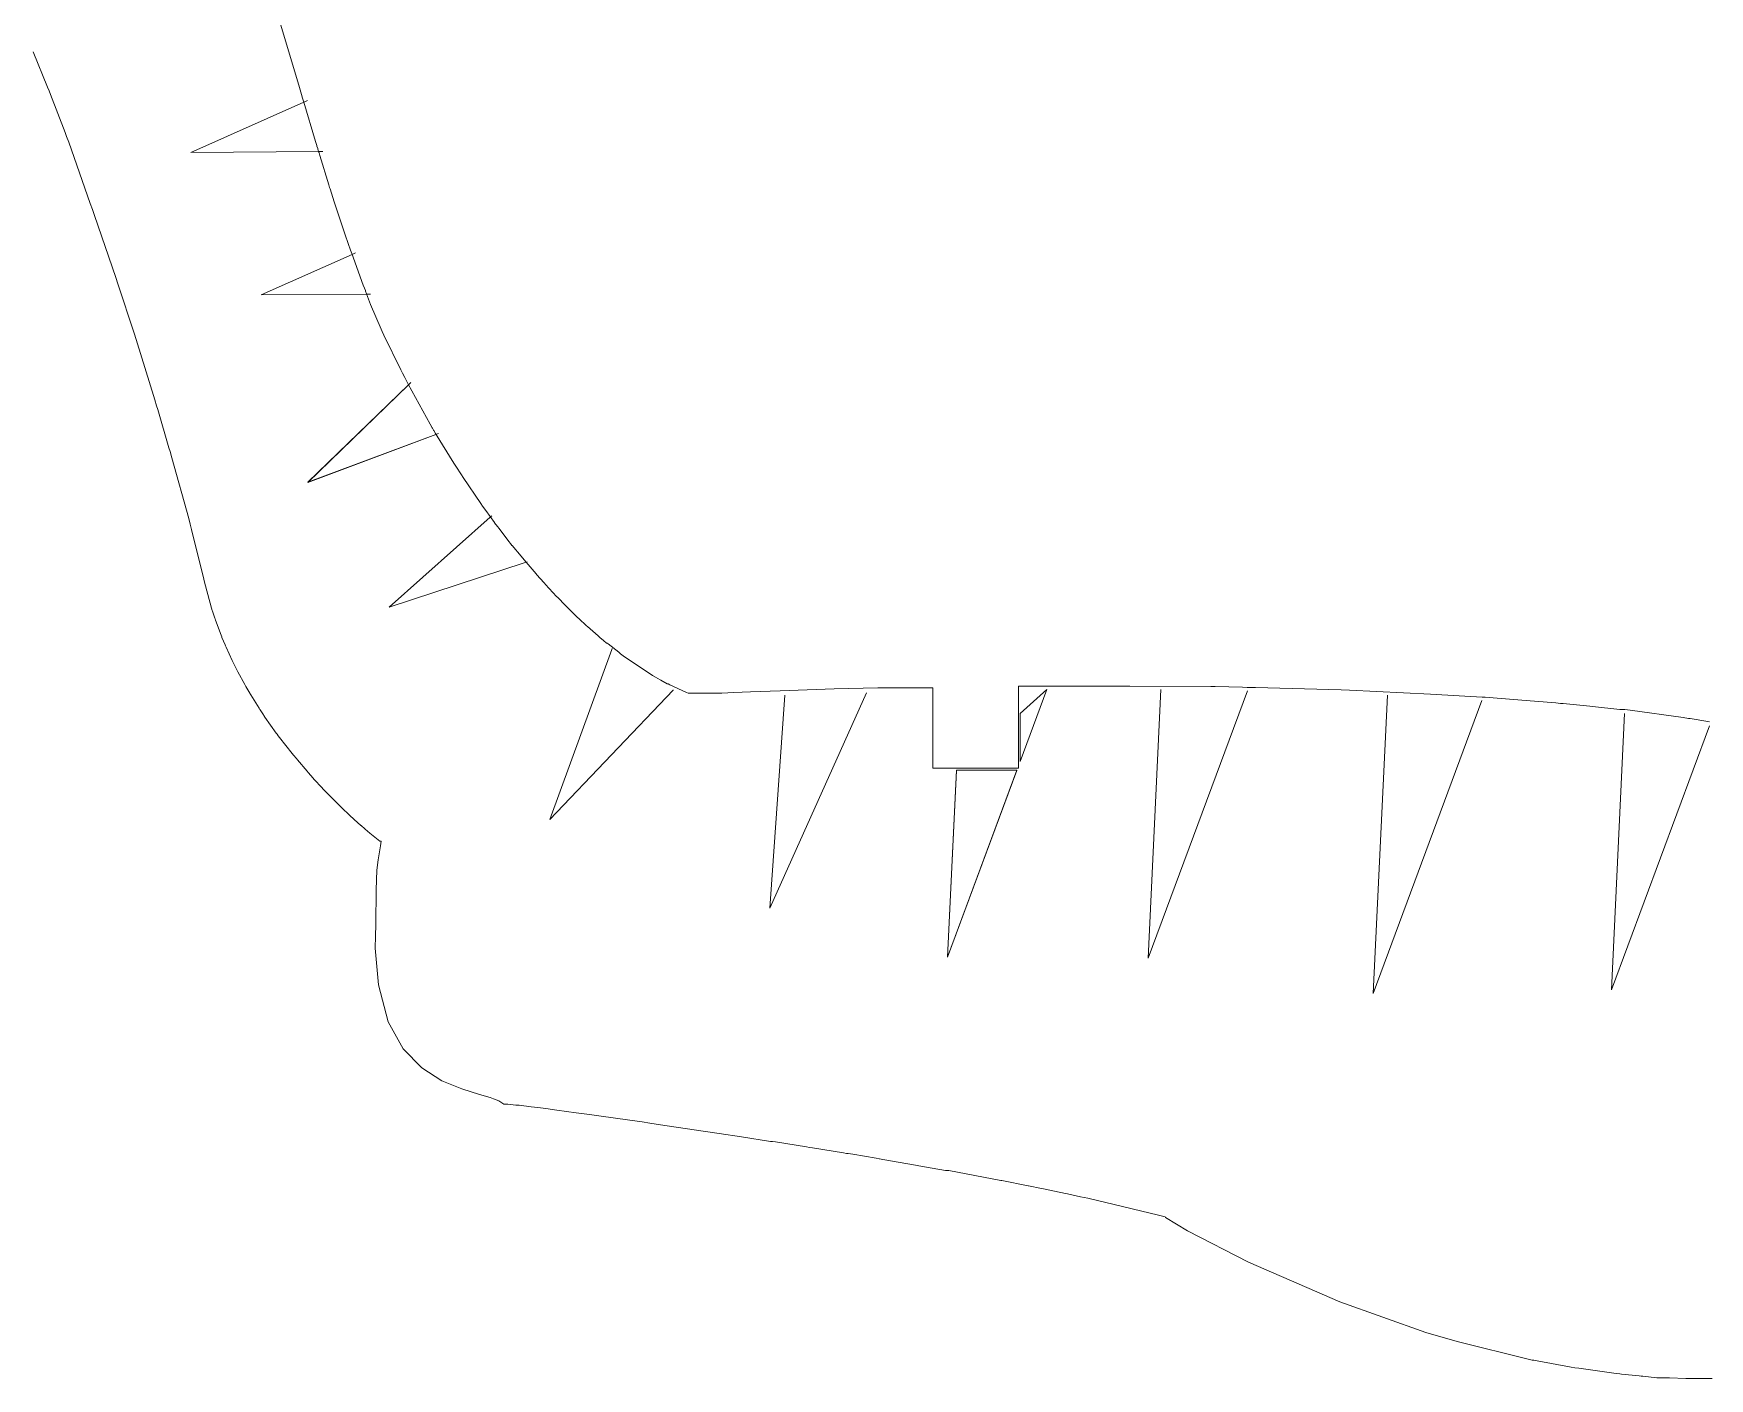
# Model space of a CAD drawing. Header units: millimetres. Extents: x -103 to 107, y -32 to 116.
# Drawn here: x -78.88 to -37.04, y -32.05 to 1.52 of the extents above; entities that cross this region are included whole.
import ezdxf

# ---------------------------------------------------------------- set-up
doc = ezdxf.new("R2010")
doc.units = ezdxf.units.MM
doc.header["$MEASUREMENT"] = 0
doc.layers.add('Layer 1', color=7, linetype='Continuous')

msp = doc.modelspace()

# ---------------------------------------------------------------- linework, layer by layer
at = {"layer": 'Layer 1', "color": 1, "lineweight": 9}
for points in [[(-72.7793, 1.973), (-72.7793, 1.973), (-72.2418, 0.1705), (-72.2418, 0.1705)], [(-78.5284, 0.176), (-78.5284, 0.176), (-78.8895, 1.0579), (-78.8895, 1.0579)], [(-78.4912, 0.0837), (-78.4912, 0.0837), (-78.5284, 0.176), (-78.5284, 0.176)], [(-78.454, -0.0073), (-78.454, -0.0073), (-78.4912, 0.0837), (-78.4912, 0.0837)], [(-72.2418, 0.1705), (-72.2418, 0.1705), (-72.1881, -0.0059), (-72.1881, -0.0059)], [(-78.0888, -0.954), (-78.0888, -0.954), (-78.454, -0.0073), (-78.454, -0.0073)], [(-74.9538, -1.4528), (-74.9538, -1.4528), (-72.1302, -0.2002), (-72.1302, -0.2002)], [(-74.9538, -1.4542), (-74.9538, -1.4542), (-72.1302, -0.2002), (-72.1302, -0.2002)], [(-72.1881, -0.0059), (-72.1881, -0.0059), (-72.1619, -0.0968), (-72.1619, -0.0968)], [(-72.1619, -0.0968), (-72.1619, -0.0968), (-72.1329, -0.1961), (-72.1329, -0.1961)], [(-72.1329, -0.1961), (-72.1329, -0.1961), (-71.838, -1.18), (-71.838, -1.18)], [(-72.1302, -0.2002), (-72.1302, -0.2002), (-72.0406, -0.1589), (-72.0406, -0.1589)], [(-72.1302, -0.2002), (-72.1302, -0.2002), (-72.0406, -0.1602), (-72.0406, -0.1602)], [(-78.0516, -1.0518), (-78.0516, -1.0518), (-78.0888, -0.954), (-78.0888, -0.954)], [(-77.9992, -1.1993), (-77.9992, -1.1993), (-78.0516, -1.0518), (-78.0516, -1.0518)], [(-77.4604, -2.7261), (-77.4604, -2.7261), (-77.9992, -1.1993), (-77.9992, -1.1993)], [(-71.838, -1.18), (-71.838, -1.18), (-71.8077, -1.2765), (-71.8077, -1.2765)], [(-71.7595, -1.4322), (-71.7595, -1.4322), (-74.9538, -1.4528), (-74.9538, -1.4528)], [(-71.7595, -1.4322), (-71.7595, -1.4322), (-74.9538, -1.4542), (-74.9538, -1.4542)], [(-71.8077, -1.2765), (-71.8077, -1.2765), (-71.8077, -1.2971), (-71.8077, -1.2971)], [(-71.8077, -1.2971), (-71.8077, -1.2971), (-71.7843, -1.3536), (-71.7843, -1.3536)], [(-71.7843, -1.3536), (-71.7843, -1.3536), (-71.7815, -1.3619), (-71.7815, -1.3619)], [(-71.7815, -1.3619), (-71.7815, -1.3619), (-71.7788, -1.3688), (-71.7788, -1.3688)], [(-71.7788, -1.3688), (-71.7788, -1.3688), (-71.754, -1.4514), (-71.754, -1.4514)], [(-71.6562, -1.4322), (-71.6562, -1.4322), (-71.7595, -1.4322), (-71.7595, -1.4322)], [(-71.6562, -1.4322), (-71.6562, -1.4322), (-71.7595, -1.4322), (-71.7595, -1.4322)], [(-71.754, -1.4514), (-71.754, -1.4514), (-71.7512, -1.4597), (-71.7512, -1.4597)], [(-71.7512, -1.4597), (-71.7512, -1.4597), (-71.7292, -1.5328), (-71.7292, -1.5328)], [(-71.7292, -1.5328), (-71.7292, -1.5328), (-71.5087, -2.2576), (-71.5087, -2.2576)], [(-71.5087, -2.2576), (-71.5087, -2.2576), (-71.4866, -2.3293), (-71.4866, -2.3293)], [(-71.4866, -2.3293), (-71.4866, -2.3293), (-71.477, -2.361), (-71.477, -2.361)], [(-71.477, -2.361), (-71.477, -2.361), (-71.3764, -2.6834), (-71.3764, -2.6834)], [(-77.4053, -2.8777), (-77.4053, -2.8777), (-77.4604, -2.7261), (-77.4604, -2.7261)], [(-77.3516, -3.0279), (-77.3516, -3.0279), (-77.4053, -2.8777), (-77.4053, -2.8777)], [(-71.3764, -2.6834), (-71.3764, -2.6834), (-71.3654, -2.7137), (-71.3654, -2.7137)], [(-71.3654, -2.7137), (-71.3654, -2.7137), (-71.3406, -2.7895), (-71.3406, -2.7895)], [(-71.3406, -2.7895), (-71.3406, -2.7895), (-71.0925, -3.535), (-71.0925, -3.535)], [(-76.8238, -4.5741), (-76.8238, -4.5741), (-77.3516, -3.0279), (-77.3516, -3.0279)], [(-71.0925, -3.535), (-71.0925, -3.535), (-71.0663, -3.6081), (-71.0663, -3.6081)], [(-71.0663, -3.6081), (-71.0663, -3.6081), (-71.0608, -3.6246), (-71.0608, -3.6246)], [(-71.0608, -3.6246), (-71.0608, -3.6246), (-70.9988, -3.7983), (-70.9988, -3.7983)], [(-73.194, -5.0041), (-73.194, -5.0041), (-70.923, -3.9981), (-70.923, -3.9981)], [(-73.194, -5.0041), (-73.194, -5.0041), (-70.923, -3.9994), (-70.923, -3.9994)], [(-70.9988, -3.7983), (-70.9988, -3.7983), (-70.9919, -3.8162), (-70.9919, -3.8162)], [(-70.9919, -3.8162), (-70.9919, -3.8162), (-70.963, -3.8947), (-70.963, -3.8947)], [(-70.963, -3.8947), (-70.963, -3.8947), (-70.9354, -3.976), (-70.9354, -3.976)], [(-70.9354, -3.976), (-70.9354, -3.976), (-70.646, -4.7643), (-70.646, -4.7643)], [(-70.923, -3.9994), (-70.923, -3.9994), (-70.8417, -3.9622), (-70.8417, -3.9622)], [(-70.923, -3.9981), (-70.923, -3.9981), (-70.8417, -3.9622), (-70.8417, -3.9622)], [(-76.7714, -4.7298), (-76.7714, -4.7298), (-76.8238, -4.5741), (-76.8238, -4.5741)], [(-76.737, -4.8318), (-76.737, -4.8318), (-76.7714, -4.7298), (-76.7714, -4.7298)], [(-76.4021, -5.8639), (-76.4021, -5.8639), (-76.737, -4.8318), (-76.737, -4.8318)], [(-70.5592, -4.9889), (-70.5592, -4.9889), (-73.194, -5.0041), (-73.194, -5.0041)], [(-70.5592, -4.9889), (-70.5592, -4.9889), (-73.194, -5.0041), (-73.194, -5.0041)], [(-70.646, -4.7643), (-70.646, -4.7643), (-70.6171, -4.84), (-70.6171, -4.84)], [(-70.6171, -4.84), (-70.6171, -4.84), (-70.5923, -4.9007), (-70.5923, -4.9007)], [(-70.5923, -4.9007), (-70.5923, -4.9007), (-70.5923, -4.9048), (-70.5923, -4.9048)], [(-70.5923, -4.9048), (-70.5923, -4.9048), (-70.5923, -4.9131), (-70.5923, -4.9131)], [(-70.5923, -4.9131), (-70.5923, -4.9131), (-70.5923, -4.9172), (-70.5923, -4.9172)], [(-70.5923, -4.9172), (-70.5923, -4.9172), (-70.4903, -5.1818), (-70.4903, -5.1818)], [(-70.4627, -4.9889), (-70.4627, -4.9889), (-70.5592, -4.9889), (-70.5592, -4.9889)], [(-70.4627, -4.9889), (-70.4627, -4.9889), (-70.5592, -4.9889), (-70.5592, -4.9889)], [(-70.4903, -5.1818), (-70.4903, -5.1818), (-70.4642, -5.248), (-70.4642, -5.248)], [(-70.4642, -5.248), (-70.4642, -5.248), (-70.1996, -5.8626), (-70.1996, -5.8626)], [(-76.369, -5.9673), (-76.369, -5.9673), (-76.4021, -5.8639), (-76.4021, -5.8639)], [(-76.3194, -6.1202), (-76.3194, -6.1202), (-76.369, -5.9673), (-76.369, -5.9673)], [(-75.8509, -7.6265), (-75.8509, -7.6265), (-76.3194, -6.1202), (-76.3194, -6.1202)], [(-70.1996, -5.8626), (-70.1996, -5.8626), (-70.172, -5.9218), (-70.172, -5.9218)], [(-70.172, -5.9218), (-70.172, -5.9218), (-70.132, -6.01), (-70.132, -6.01)], [(-70.132, -6.01), (-70.132, -6.01), (-69.709, -6.8796), (-69.709, -6.8796)], [(-69.709, -6.8796), (-69.709, -6.8796), (-69.6649, -6.965), (-69.6649, -6.965)], [(-69.6649, -6.965), (-69.6649, -6.965), (-69.6111, -7.0683), (-69.6111, -7.0683)], [(-69.6111, -7.0683), (-69.6111, -7.0683), (-69.5767, -7.1345), (-69.5767, -7.1345)], [(-72.0268, -9.688), (-72.0268, -9.688), (-69.5161, -7.2502), (-69.5161, -7.2502)], [(-72.0268, -9.6866), (-72.0268, -9.6866), (-69.5161, -7.2502), (-69.5161, -7.2502)], [(-69.5767, -7.1345), (-69.5767, -7.1345), (-69.5243, -7.2365), (-69.5243, -7.2365)], [(-69.5243, -7.2365), (-69.5243, -7.2365), (-68.98, -8.2328), (-68.98, -8.2328)], [(-69.5161, -7.2502), (-69.5161, -7.2502), (-69.4609, -7.1979), (-69.4609, -7.1979)], [(-69.5161, -7.2502), (-69.5161, -7.2502), (-69.4609, -7.1979), (-69.4609, -7.1979)], [(-75.8054, -7.7739), (-75.8054, -7.7739), (-75.8509, -7.6265), (-75.8509, -7.6265)], [(-75.7765, -7.8717), (-75.7765, -7.8717), (-75.8054, -7.7739), (-75.8054, -7.7739)], [(-75.4967, -8.824), (-75.4967, -8.824), (-75.7765, -7.8717), (-75.7765, -7.8717)], [(-68.98, -8.2328), (-68.98, -8.2328), (-68.9235, -8.3306), (-68.9235, -8.3306)], [(-68.9235, -8.3306), (-68.9235, -8.3306), (-68.9207, -8.3348), (-68.9207, -8.3348)], [(-68.9207, -8.3348), (-68.9207, -8.3348), (-68.8904, -8.3857), (-68.8904, -8.3857)], [(-68.8367, -8.4891), (-68.8367, -8.4891), (-72.0268, -9.688), (-72.0268, -9.688)], [(-68.8367, -8.4891), (-68.8367, -8.4891), (-72.0268, -9.6866), (-72.0268, -9.6866)], [(-68.8904, -8.3857), (-68.8904, -8.3857), (-68.8863, -8.3912), (-68.8863, -8.3912)], [(-68.8863, -8.3912), (-68.8863, -8.3912), (-68.8422, -8.4671), (-68.8422, -8.4671)], [(-68.8422, -8.4671), (-68.8422, -8.4671), (-68.386, -9.2098), (-68.386, -9.2098)], [(-68.8339, -8.4891), (-68.8339, -8.4891), (-68.8367, -8.4891), (-68.8367, -8.4891)], [(-68.8339, -8.4891), (-68.8339, -8.4891), (-68.8367, -8.4891), (-68.8367, -8.4891)], [(-68.7678, -8.4643), (-68.7678, -8.4643), (-68.8339, -8.4891), (-68.8339, -8.4891)], [(-68.7678, -8.4657), (-68.7678, -8.4657), (-68.8339, -8.4891), (-68.8339, -8.4891)], [(-75.4692, -8.9177), (-75.4692, -8.9177), (-75.4967, -8.824), (-75.4967, -8.824)], [(-75.4223, -9.0789), (-75.4223, -9.0789), (-75.4692, -8.9177), (-75.4692, -8.9177)], [(-75.0034, -10.5906), (-75.0034, -10.5906), (-75.4223, -9.0789), (-75.4223, -9.0789)], [(-68.386, -9.2098), (-68.386, -9.2098), (-68.3392, -9.2829), (-68.3392, -9.2829)], [(-68.3392, -9.2829), (-68.3392, -9.2829), (-68.1987, -9.4992), (-68.1987, -9.4992)], [(-68.1987, -9.4992), (-68.1987, -9.4992), (-68.156, -9.5653), (-68.156, -9.5653)], [(-68.156, -9.5653), (-68.156, -9.5653), (-67.7151, -10.2172), (-67.7151, -10.2172)], [(-67.7151, -10.2172), (-67.7151, -10.2172), (-67.6696, -10.2805), (-67.6696, -10.2805)], [(-67.6696, -10.2805), (-67.6696, -10.2805), (-67.5895, -10.3894), (-67.5895, -10.3894)], [(-67.5895, -10.3894), (-67.5895, -10.3894), (-67.3732, -10.6884), (-67.3732, -10.6884)], [(-74.9662, -10.7298), (-74.9662, -10.7298), (-75.0034, -10.5906), (-75.0034, -10.5906)], [(-74.9304, -10.8676), (-74.9304, -10.8676), (-74.9662, -10.7298), (-74.9662, -10.7298)], [(-74.6258, -12.1037), (-74.6258, -12.1037), (-74.9304, -10.8676), (-74.9304, -10.8676)], [(-69.9997, -12.7996), (-69.9997, -12.7996), (-67.4822, -10.5575), (-67.4822, -10.5575)], [(-69.9997, -12.7996), (-69.9997, -12.7996), (-67.4822, -10.5575), (-67.4822, -10.5575)], [(-67.4822, -10.5575), (-67.4822, -10.5575), (-67.4392, -10.519), (-67.4392, -10.519)], [(-67.4822, -10.5575), (-67.4822, -10.5575), (-67.4392, -10.519), (-67.4392, -10.519)], [(-67.3732, -10.6884), (-67.3732, -10.6884), (-67.3676, -10.6967), (-67.3676, -10.6967)], [(-67.3676, -10.6967), (-67.3676, -10.6967), (-67.2988, -10.7863), (-67.2988, -10.7863)], [(-67.2988, -10.7863), (-67.2988, -10.7863), (-67.2907, -10.7959), (-67.2907, -10.7959)], [(-67.2907, -10.7959), (-67.2907, -10.7959), (-67.2656, -10.8304), (-67.2656, -10.8304)], [(-67.2656, -10.8304), (-67.2656, -10.8304), (-67.0039, -11.1749), (-67.0039, -11.1749)], [(-67.0039, -11.1749), (-67.0039, -11.1749), (-66.9763, -11.2093), (-66.9763, -11.2093)], [(-66.9763, -11.2093), (-66.9763, -11.2093), (-66.9721, -11.2135), (-66.9721, -11.2135)], [(-66.9721, -11.2135), (-66.9721, -11.2135), (-66.9351, -11.2617), (-66.9351, -11.2617)], [(-66.9351, -11.2617), (-66.9351, -11.2617), (-66.9308, -11.2672), (-66.9308, -11.2672)], [(-66.9308, -11.2672), (-66.9308, -11.2672), (-66.7061, -11.5318), (-66.7061, -11.5318)], [(-66.6056, -11.6903), (-66.6056, -11.6903), (-69.9997, -12.7996), (-69.9997, -12.7996)], [(-66.6056, -11.6903), (-66.6056, -11.6903), (-69.9997, -12.7996), (-69.9997, -12.7996)], [(-66.7061, -11.5318), (-66.7061, -11.5318), (-66.6345, -11.6186), (-66.6345, -11.6186)], [(-66.6345, -11.6186), (-66.6345, -11.6186), (-66.3301, -11.9742), (-66.3301, -11.9742)], [(-66.5562, -11.6751), (-66.5562, -11.6751), (-66.6056, -11.6903), (-66.6056, -11.6903)], [(-66.5562, -11.6751), (-66.5562, -11.6751), (-66.6056, -11.6903), (-66.6056, -11.6903)], [(-74.601, -12.2112), (-74.601, -12.2112), (-74.6258, -12.1037), (-74.6258, -12.1037)], [(-66.3301, -11.9742), (-66.3301, -11.9742), (-66.3135, -11.9935), (-66.3135, -11.9935)], [(-66.3135, -11.9935), (-66.3135, -11.9935), (-66.1427, -12.1877), (-66.1427, -12.1877)], [(-74.5886, -12.2677), (-74.5886, -12.2677), (-74.601, -12.2112), (-74.601, -12.2112)], [(-74.4343, -12.8313), (-74.4343, -12.8313), (-74.5886, -12.2677), (-74.5886, -12.2677)], [(-66.1427, -12.1877), (-66.1427, -12.1877), (-66.1247, -12.207), (-66.1247, -12.207)], [(-66.1247, -12.207), (-66.1247, -12.207), (-66.0972, -12.2374), (-66.0972, -12.2374)], [(-66.0972, -12.2374), (-66.0972, -12.2374), (-65.8213, -12.5336), (-65.8213, -12.5336)], [(-65.8213, -12.5336), (-65.8213, -12.5336), (-65.7938, -12.5639), (-65.7938, -12.5639)], [(-74.4164, -12.8864), (-74.4164, -12.8864), (-74.4343, -12.8313), (-74.4343, -12.8313)], [(-74.4122, -12.9043), (-74.4122, -12.9043), (-74.4164, -12.8864), (-74.4164, -12.8864)], [(-74.3516, -13.0752), (-74.3516, -13.0752), (-74.4122, -12.9043), (-74.4122, -12.9043)], [(-65.7938, -12.5639), (-65.7938, -12.5639), (-65.6051, -12.7569), (-65.6051, -12.7569)], [(-65.6051, -12.7569), (-65.6051, -12.7569), (-65.5776, -12.7844), (-65.5776, -12.7844)], [(-65.5776, -12.7844), (-65.5776, -12.7844), (-65.2964, -13.06), (-65.2964, -13.06)], [(-74.3447, -13.0931), (-74.3447, -13.0931), (-74.3516, -13.0752), (-74.3516, -13.0752)], [(-74.3323, -13.1303), (-74.3323, -13.1303), (-74.3447, -13.0931), (-74.3447, -13.0931)], [(-74.1959, -13.5024), (-74.1959, -13.5024), (-74.3323, -13.1303), (-74.3323, -13.1303)], [(-65.2964, -13.06), (-65.2964, -13.06), (-65.2675, -13.0876), (-65.2675, -13.0876)], [(-65.2675, -13.0876), (-65.2675, -13.0876), (-65.2523, -13.1014), (-65.2523, -13.1014)], [(-65.2523, -13.1014), (-65.2523, -13.1014), (-65.0953, -13.2502), (-65.0953, -13.2502)], [(-65.0953, -13.2502), (-65.0953, -13.2502), (-65.0788, -13.2654), (-65.0788, -13.2654)], [(-65.0788, -13.2654), (-65.0788, -13.2654), (-65.0526, -13.2888), (-65.0526, -13.2888)], [(-65.0526, -13.2888), (-65.0526, -13.2888), (-64.7866, -13.5217), (-64.7866, -13.5217)], [(-74.1807, -13.5396), (-74.1807, -13.5396), (-74.1959, -13.5024), (-74.1959, -13.5024)], [(-74.1738, -13.5589), (-74.1738, -13.5589), (-74.1807, -13.5396), (-74.1807, -13.5396)], [(-74.0939, -13.7449), (-74.0939, -13.7449), (-74.1738, -13.5589), (-74.1738, -13.5589)], [(-74.0856, -13.7642), (-74.0856, -13.7642), (-74.0939, -13.7449), (-74.0939, -13.7449)], [(-74.0718, -13.7973), (-74.0718, -13.7973), (-74.0856, -13.7642), (-74.0856, -13.7642)], [(-73.9189, -14.1308), (-73.9189, -14.1308), (-74.0718, -13.7973), (-74.0718, -13.7973)], [(-64.7866, -13.5217), (-64.7866, -13.5217), (-64.7591, -13.5451), (-64.7591, -13.5451)], [(-64.7591, -13.5451), (-64.7591, -13.5451), (-64.7591, -13.5451), (-64.7591, -13.5451)], [(-64.7591, -13.5451), (-64.7591, -13.5451), (-64.7493, -13.5547), (-64.7493, -13.5547)], [(-64.7493, -13.5547), (-64.7493, -13.5547), (-64.7454, -13.5589), (-64.7454, -13.5589)], [(-64.7454, -13.5589), (-64.7454, -13.5589), (-64.6501, -13.6347), (-64.6501, -13.6347)], [(-64.6501, -13.6347), (-64.6501, -13.6347), (-64.5729, -13.6981), (-64.5729, -13.6981)], [(-64.5729, -13.6981), (-64.5729, -13.6981), (-64.5577, -13.6981), (-64.5577, -13.6981)], [(-64.5577, -13.6981), (-64.5577, -13.6981), (-64.5316, -13.7201), (-64.5316, -13.7201)], [(-64.5316, -13.7201), (-64.5316, -13.7201), (-64.2684, -13.9282), (-64.2684, -13.9282)], [(-73.9023, -14.1639), (-73.9023, -14.1639), (-73.9189, -14.1308), (-73.9189, -14.1308)], [(-73.7921, -14.3843), (-73.7921, -14.3843), (-73.9023, -14.1639), (-73.9023, -14.1639)], [(-65.9896, -18.1037), (-65.9896, -18.1037), (-64.4434, -13.8593), (-64.4434, -13.8593)], [(-65.9896, -18.1037), (-65.9896, -18.1037), (-64.4434, -13.8593), (-64.4434, -13.8593)], [(-64.4434, -13.8593), (-64.4434, -13.8593), (-64.4367, -13.8359), (-64.4367, -13.8359)], [(-64.4434, -13.8593), (-64.4434, -13.8593), (-64.4367, -13.8359), (-64.4367, -13.8359)], [(-64.2684, -13.9282), (-64.2684, -13.9282), (-64.2423, -13.9489), (-64.2423, -13.9489)], [(-64.2423, -13.9489), (-64.2423, -13.9489), (-64.2243, -13.964), (-64.2243, -13.964)], [(-64.2243, -13.964), (-64.2243, -13.964), (-64.1555, -14.0178), (-64.1555, -14.0178)], [(-64.1555, -14.0178), (-64.1555, -14.0178), (-63.4278, -14.5098), (-63.4278, -14.5098)], [(-73.7756, -14.4174), (-73.7756, -14.4174), (-73.7921, -14.3843), (-73.7921, -14.3843)], [(-73.6006, -14.7357), (-73.6006, -14.7357), (-73.7756, -14.4174), (-73.7756, -14.4174)], [(-63.4278, -14.5098), (-63.4278, -14.5098), (-63.3508, -14.5539), (-63.3508, -14.5539)], [(-63.3508, -14.5539), (-63.3508, -14.5539), (-63.2348, -14.62), (-63.2348, -14.62)], [(-63.2348, -14.62), (-63.2348, -14.62), (-63.2196, -14.6283), (-63.2196, -14.6283)], [(-63.2196, -14.6283), (-63.2196, -14.6283), (-63.0626, -14.7123), (-63.0626, -14.7123)], [(-73.5826, -14.7674), (-73.5826, -14.7674), (-73.6006, -14.7357), (-73.6006, -14.7357)], [(-73.5744, -14.784), (-73.5744, -14.784), (-73.5826, -14.7674), (-73.5826, -14.7674)], [(-73.4793, -14.9466), (-73.4793, -14.9466), (-73.5744, -14.784), (-73.5744, -14.784)], [(-73.4696, -14.9631), (-73.4696, -14.9631), (-73.4793, -14.9466), (-73.4793, -14.9466)], [(-73.4503, -14.9948), (-73.4503, -14.9948), (-73.4696, -14.9631), (-73.4696, -14.9631)], [(-73.2464, -15.3228), (-73.2464, -15.3228), (-73.4503, -14.9948), (-73.4503, -14.9948)], [(-62.9123, -14.8708), (-62.9123, -14.8708), (-65.9896, -18.1037), (-65.9896, -18.1037)], [(-62.9123, -14.8708), (-62.9123, -14.8708), (-65.9896, -18.1037), (-65.9896, -18.1037)], [(-63.0626, -14.7123), (-63.0626, -14.7123), (-63.0475, -14.7206), (-63.0475, -14.7206)], [(-63.0475, -14.7206), (-63.0475, -14.7206), (-63.0337, -14.7206), (-63.0337, -14.7206)], [(-63.0337, -14.7206), (-63.0337, -14.7206), (-62.9938, -14.7412), (-62.9938, -14.7412)], [(-62.9938, -14.7412), (-62.9938, -14.7412), (-62.5761, -14.9314), (-62.5761, -14.9314)], [(-62.9099, -14.868), (-62.9099, -14.868), (-62.9123, -14.8708), (-62.9123, -14.8708)], [(-62.9099, -14.868), (-62.9099, -14.868), (-62.9123, -14.8708), (-62.9123, -14.8708)], [(-62.5761, -14.9314), (-62.5761, -14.9314), (-62.5335, -14.948), (-62.5335, -14.948)], [(-62.5335, -14.948), (-62.5335, -14.948), (-61.6928, -14.948), (-61.6928, -14.948)], [(-61.6928, -14.948), (-61.6928, -14.948), (-61.3979, -14.9328), (-61.3979, -14.9328)], [(-61.3979, -14.9328), (-61.3979, -14.9328), (-60.9805, -14.9176), (-60.9805, -14.9176)], [(-60.9805, -14.9176), (-60.9805, -14.9176), (-60.2404, -14.8901), (-60.2404, -14.8901)], [(-58.0895, -14.9397), (-58.0895, -14.9397), (-60.4969, -20.3182), (-60.4969, -20.3182)], [(-58.0895, -14.9397), (-58.0895, -14.9397), (-60.4969, -20.3182), (-60.4969, -20.3182)], [(-60.4969, -20.3182), (-60.4969, -20.3182), (-60.1205, -15.0031), (-60.1205, -15.0031)], [(-60.4969, -20.3182), (-60.4969, -20.3182), (-60.1205, -15.0031), (-60.1205, -15.0031)], [(-60.2404, -14.8901), (-60.2404, -14.8901), (-58.8956, -14.8446), (-58.8956, -14.8446)], [(-58.8956, -14.8446), (-58.8956, -14.8446), (-57.8027, -14.8157), (-57.8027, -14.8157)], [(-57.8027, -14.8157), (-57.8027, -14.8157), (-56.4276, -14.8157), (-56.4276, -14.8157)], [(-56.4276, -14.8157), (-56.4276, -14.8157), (-56.4276, -16.8179), (-56.4276, -16.8179)], [(-54.2943, -16.8179), (-54.2943, -16.8179), (-54.2943, -14.7716), (-54.2943, -14.7716)], [(-54.2943, -14.7716), (-54.2943, -14.7716), (-53.5376, -14.7716), (-53.5376, -14.7716)], [(-53.586, -14.8584), (-53.586, -14.8584), (-54.2531, -16.6567), (-54.2531, -16.6567)], [(-54.2531, -15.4551), (-54.2531, -15.4551), (-53.586, -14.8584), (-53.586, -14.8584)], [(-53.586, -14.8598), (-53.586, -14.8598), (-54.2531, -16.6567), (-54.2531, -16.6567)], [(-54.2531, -15.4551), (-54.2531, -15.4551), (-53.586, -14.8598), (-53.586, -14.8598)], [(-53.5376, -14.7716), (-53.5376, -14.7716), (-53.2868, -14.7716), (-53.2868, -14.7716)], [(-53.2868, -14.7716), (-53.2868, -14.7716), (-52.5333, -14.7716), (-52.5333, -14.7716)], [(-52.5333, -14.7716), (-52.5333, -14.7716), (-51.7709, -14.7716), (-51.7709, -14.7716)], [(-51.7709, -14.7716), (-51.7709, -14.7716), (-51.5162, -14.7716), (-51.5162, -14.7716)], [(-51.5162, -14.7716), (-51.5162, -14.7716), (-49.4906, -14.7867), (-49.4906, -14.7867)], [(-51.0558, -21.5653), (-51.0558, -21.5653), (-50.7362, -14.8584), (-50.7362, -14.8584)], [(-51.0558, -21.5653), (-51.0558, -21.5653), (-50.7362, -14.8598), (-50.7362, -14.8598)], [(-48.5769, -14.8873), (-48.5769, -14.8873), (-51.0558, -21.5653), (-51.0558, -21.5653)], [(-48.5769, -14.8873), (-48.5769, -14.8873), (-51.0558, -21.5653), (-51.0558, -21.5653)], [(-49.4906, -14.7867), (-49.4906, -14.7867), (-49.3787, -14.7867), (-49.3787, -14.7867)], [(-49.3787, -14.7867), (-49.3787, -14.7867), (-49.0397, -14.7881), (-49.0397, -14.7881)], [(-49.0397, -14.7881), (-49.0397, -14.7881), (-48.6968, -14.8005), (-48.6968, -14.8005)], [(-48.6968, -14.8005), (-48.6968, -14.8005), (-48.5822, -14.8046), (-48.5822, -14.8046)], [(-48.5822, -14.8046), (-48.5822, -14.8046), (-48.3768, -14.8088), (-48.3768, -14.8088)], [(-48.3768, -14.8088), (-48.3768, -14.8088), (-46.2355, -14.8667), (-46.2355, -14.8667)], [(-46.2355, -14.8667), (-46.2355, -14.8667), (-46.0288, -14.8749), (-46.0288, -14.8749)], [(-46.0288, -14.8749), (-46.0288, -14.8749), (-44.0045, -14.9742), (-44.0045, -14.9742)], [(-45.4389, -22.4459), (-45.4389, -22.4459), (-45.0847, -14.9976), (-45.0847, -14.9976)], [(-45.4389, -22.4445), (-45.4389, -22.4445), (-45.0847, -14.9976), (-45.0847, -14.9976)], [(-44.0045, -14.9742), (-44.0045, -14.9742), (-42.7158, -15.0513), (-42.7158, -15.0513)], [(-42.7158, -15.0513), (-42.7158, -15.0513), (-42.6428, -15.0513), (-42.6428, -15.0513)], [(-42.6428, -15.0513), (-42.6428, -15.0513), (-41.9386, -15.1037), (-41.9386, -15.1037)], [(-73.2257, -15.3545), (-73.2257, -15.3545), (-73.2464, -15.3228), (-73.2464, -15.3228)], [(-73.2174, -15.3669), (-73.2174, -15.3669), (-73.2257, -15.3545), (-73.2257, -15.3545)], [(-73.1362, -15.4937), (-73.1362, -15.4937), (-73.2174, -15.3669), (-73.2174, -15.3669)], [(-54.2531, -16.6567), (-54.2531, -16.6567), (-54.2531, -15.4551), (-54.2531, -15.4551)], [(-54.2531, -16.6567), (-54.2531, -16.6567), (-54.2531, -15.4551), (-54.2531, -15.4551)], [(-42.7243, -15.1326), (-42.7243, -15.1326), (-45.4389, -22.4459), (-45.4389, -22.4459)], [(-42.7243, -15.1326), (-42.7243, -15.1326), (-45.4389, -22.4445), (-45.4389, -22.4445)], [(-41.9386, -15.1037), (-41.9386, -15.1037), (-41.4095, -15.1464), (-41.4095, -15.1464)], [(-41.4095, -15.1464), (-41.4095, -15.1464), (-40.8803, -15.1905), (-40.8803, -15.1905)], [(-40.8803, -15.1905), (-40.8803, -15.1905), (-40.7593, -15.2043), (-40.7593, -15.2043)], [(-40.7593, -15.2043), (-40.7593, -15.2043), (-40.693, -15.2098), (-40.693, -15.2098)], [(-40.693, -15.2098), (-40.693, -15.2098), (-40.0315, -15.2759), (-40.0315, -15.2759)], [(-40.0315, -15.2759), (-40.0315, -15.2759), (-39.9656, -15.2842), (-39.9656, -15.2842)], [(-39.9656, -15.2842), (-39.9656, -15.2842), (-39.2819, -15.3586), (-39.2819, -15.3586)], [(-39.4914, -22.3535), (-39.4914, -22.3535), (-39.1633, -15.4606), (-39.1633, -15.4606)], [(-39.4914, -22.3535), (-39.4914, -22.3535), (-39.1633, -15.4606), (-39.1633, -15.4606)], [(-39.2819, -15.3586), (-39.2819, -15.3586), (-39.1577, -15.3586), (-39.1577, -15.3586)], [(-39.1577, -15.3586), (-39.1577, -15.3586), (-39.0215, -15.3738), (-39.0215, -15.3738)], [(-39.0215, -15.3738), (-39.0215, -15.3738), (-37.6972, -15.557), (-37.6972, -15.557)], [(-73.1279, -15.5061), (-73.1279, -15.5061), (-73.1362, -15.4937), (-73.1362, -15.4937)], [(-73.1003, -15.546), (-73.1003, -15.546), (-73.1279, -15.5061), (-73.1279, -15.5061)], [(-72.8178, -15.9457), (-72.8178, -15.9457), (-73.1003, -15.546), (-73.1003, -15.546)], [(-37.0467, -15.7679), (-37.0467, -15.7679), (-39.4914, -22.3535), (-39.4914, -22.3535)], [(-37.0467, -15.7679), (-37.0467, -15.7679), (-39.4914, -22.3535), (-39.4914, -22.3535)], [(-37.6972, -15.557), (-37.6972, -15.557), (-37.5702, -15.5777), (-37.5702, -15.5777)], [(-37.5702, -15.5777), (-37.5702, -15.5777), (-37.5261, -15.5846), (-37.5261, -15.5846)], [(-37.5261, -15.5846), (-37.5261, -15.5846), (-37.0865, -15.6577), (-37.0865, -15.6577)], [(-37.0865, -15.6577), (-37.0865, -15.6577), (-37.041, -15.6645), (-37.041, -15.6645)], [(-72.7889, -15.9843), (-72.7889, -15.9843), (-72.8178, -15.9457), (-72.8178, -15.9457)], [(-72.7875, -15.9856), (-72.7875, -15.9856), (-72.7889, -15.9843), (-72.7889, -15.9843)], [(-72.7696, -16.0104), (-72.7696, -16.0104), (-72.7875, -15.9856), (-72.7875, -15.9856)], [(-72.7682, -16.0132), (-72.7682, -16.0132), (-72.7696, -16.0104), (-72.7696, -16.0104)], [(-72.7379, -16.0545), (-72.7379, -16.0545), (-72.7682, -16.0132), (-72.7682, -16.0132)], [(-72.4237, -16.4569), (-72.4237, -16.4569), (-72.7379, -16.0545), (-72.7379, -16.0545)], [(-72.392, -16.4955), (-72.392, -16.4955), (-72.4237, -16.4569), (-72.4237, -16.4569)], [(-72.3148, -16.5823), (-72.3148, -16.5823), (-72.392, -16.4955), (-72.392, -16.4955)], [(-72.2914, -16.6113), (-72.2914, -16.6113), (-72.3148, -16.5823), (-72.3148, -16.5823)], [(-72.0461, -16.8993), (-72.0461, -16.8993), (-72.2914, -16.6113), (-72.2914, -16.6113)], [(-72.0213, -16.9268), (-72.0213, -16.9268), (-72.0461, -16.8993), (-72.0461, -16.8993)], [(-71.8973, -17.0715), (-71.8973, -17.0715), (-72.0213, -16.9268), (-72.0213, -16.9268)], [(-71.878, -17.0949), (-71.878, -17.0949), (-71.8973, -17.0715), (-71.8973, -17.0715)], [(-71.674, -17.3154), (-71.674, -17.3154), (-71.878, -17.0949), (-71.878, -17.0949)], [(-56.4276, -16.8179), (-56.4276, -16.8179), (-54.2943, -16.8179), (-54.2943, -16.8179)], [(-54.3342, -16.8745), (-54.3342, -16.8745), (-56.0649, -21.5363), (-56.0649, -21.5363)], [(-56.0649, -21.5363), (-56.0649, -21.5363), (-55.8416, -16.8745), (-55.8416, -16.8745)], [(-54.3342, -16.8758), (-54.3342, -16.8758), (-56.0649, -21.5363), (-56.0649, -21.5363)], [(-56.0649, -21.5363), (-56.0649, -21.5363), (-55.8416, -16.8758), (-55.8416, -16.8758)], [(-55.8416, -16.8758), (-55.8416, -16.8758), (-55.8349, -16.869), (-55.8349, -16.869)], [(-55.8416, -16.8745), (-55.8416, -16.8745), (-55.8349, -16.869), (-55.8349, -16.869)], [(-55.8349, -16.869), (-55.8349, -16.869), (-54.3314, -16.869), (-54.3314, -16.869)], [(-55.8349, -16.869), (-55.8349, -16.869), (-54.3314, -16.869), (-54.3314, -16.869)], [(-54.3314, -16.869), (-54.3314, -16.869), (-54.3342, -16.8758), (-54.3342, -16.8758)], [(-54.3314, -16.869), (-54.3314, -16.869), (-54.3342, -16.8745), (-54.3342, -16.8745)], [(-71.6534, -17.3361), (-71.6534, -17.3361), (-71.674, -17.3154), (-71.674, -17.3154)], [(-71.5266, -17.4684), (-71.5266, -17.4684), (-71.6534, -17.3361), (-71.6534, -17.3361)], [(-71.3103, -17.6861), (-71.3103, -17.6861), (-71.5266, -17.4684), (-71.5266, -17.4684)], [(-71.1835, -17.8101), (-71.1835, -17.8101), (-71.3103, -17.6861), (-71.3103, -17.6861)], [(-70.9892, -17.9934), (-70.9892, -17.9934), (-71.1835, -17.8101), (-71.1835, -17.8101)], [(-70.8734, -18.1009), (-70.8734, -18.1009), (-70.9892, -17.9934), (-70.9892, -17.9934)], [(-70.7039, -18.2497), (-70.7039, -18.2497), (-70.8734, -18.1009), (-70.8734, -18.1009)], [(-70.6956, -18.2566), (-70.6956, -18.2566), (-70.7039, -18.2497), (-70.7039, -18.2497)], [(-70.6074, -18.3352), (-70.6074, -18.3352), (-70.6956, -18.2566), (-70.6956, -18.2566)], [(-70.5978, -18.3421), (-70.5978, -18.3421), (-70.6074, -18.3352), (-70.6074, -18.3352)], [(-70.482, -18.4427), (-70.482, -18.4427), (-70.5978, -18.3421), (-70.5978, -18.3421)], [(-70.2354, -18.6466), (-70.2354, -18.6466), (-70.482, -18.4427), (-70.482, -18.4427)], [(-70.2781, -19.111), (-70.2781, -19.111), (-70.2202, -18.7624), (-70.2202, -18.7624)], [(-70.2037, -18.6466), (-70.2037, -18.6466), (-70.2354, -18.6466), (-70.2354, -18.6466)], [(-70.2202, -18.7624), (-70.2202, -18.7624), (-70.2037, -18.6466), (-70.2037, -18.6466)], [(-70.307, -19.3673), (-70.307, -19.3673), (-70.2781, -19.111), (-70.2781, -19.111)], [(-70.3208, -19.8551), (-70.3208, -19.8551), (-70.307, -19.3673), (-70.307, -19.3673)], [(-70.336, -20.7219), (-70.336, -20.7219), (-70.3208, -19.8551), (-70.3208, -19.8551)], [(-70.3415, -21.0113), (-70.3415, -21.0113), (-70.336, -20.7219), (-70.336, -20.7219)], [(-70.3484, -21.3131), (-70.3484, -21.3131), (-70.3415, -21.0113), (-70.3415, -21.0113)], [(-70.2698, -22.2254), (-70.2698, -22.2254), (-70.3484, -21.3131), (-70.3484, -21.3131)], [(-70.0232, -23.1501), (-70.0232, -23.1501), (-70.2698, -22.2254), (-70.2698, -22.2254)], [(-69.6469, -23.828), (-69.6469, -23.828), (-70.0232, -23.1501), (-70.0232, -23.1501)], [(-69.1853, -24.3048), (-69.1853, -24.3048), (-69.6469, -23.828), (-69.6469, -23.828)], [(-68.6837, -24.6232), (-68.6837, -24.6232), (-69.1853, -24.3048), (-69.1853, -24.3048)], [(-68.1878, -24.8285), (-68.1878, -24.8285), (-68.6837, -24.6232), (-68.6837, -24.6232)], [(-67.744, -24.9636), (-67.744, -24.9636), (-68.1878, -24.8285), (-68.1878, -24.8285)], [(-67.4794, -25.0407), (-67.4794, -25.0407), (-67.744, -24.9636), (-67.744, -24.9636)], [(-67.394, -25.0752), (-67.394, -25.0752), (-67.4794, -25.0407), (-67.4794, -25.0407)], [(-67.2589, -25.1289), (-67.2589, -25.1289), (-67.394, -25.0752), (-67.394, -25.0752)], [(-67.1376, -25.2061), (-67.1376, -25.2061), (-67.2589, -25.1289), (-67.2589, -25.1289)], [(-67.0423, -25.2061), (-67.0423, -25.2061), (-67.1376, -25.2061), (-67.1376, -25.2061)], [(-66.8384, -25.2323), (-66.8384, -25.2323), (-67.0423, -25.2061), (-67.0423, -25.2061)], [(-66.7544, -25.2323), (-66.7544, -25.2323), (-66.8384, -25.2323), (-66.8384, -25.2323)], [(-66.4581, -25.2722), (-66.4581, -25.2722), (-66.7544, -25.2323), (-66.7544, -25.2323)], [(-66.286, -25.2929), (-66.286, -25.2929), (-66.4581, -25.2722), (-66.4581, -25.2722)], [(-66.093, -25.3191), (-66.093, -25.3191), (-66.286, -25.2929), (-66.286, -25.2929)], [(-65.8118, -25.3549), (-65.8118, -25.3549), (-66.093, -25.3191), (-66.093, -25.3191)], [(-65.3338, -25.4224), (-65.3338, -25.4224), (-65.8118, -25.3549), (-65.8118, -25.3549)], [(-65.0029, -25.4679), (-65.0029, -25.4679), (-65.3338, -25.4224), (-65.3338, -25.4224)], [(-64.7052, -25.5065), (-64.7052, -25.5065), (-65.0029, -25.4679), (-65.0029, -25.4679)], [(-64.0493, -25.6002), (-64.0493, -25.6002), (-64.7052, -25.5065), (-64.7052, -25.5065)], [(-63.687, -25.6526), (-63.687, -25.6526), (-64.0493, -25.6002), (-64.0493, -25.6002)], [(-63.4941, -25.6815), (-63.4941, -25.6815), (-63.687, -25.6526), (-63.687, -25.6526)], [(-63.2295, -25.7215), (-63.2295, -25.7215), (-63.4941, -25.6815), (-63.4941, -25.6815)], [(-62.3888, -25.8455), (-62.3888, -25.8455), (-63.2295, -25.7215), (-63.2295, -25.7215)], [(-61.7633, -25.9406), (-61.7633, -25.9406), (-62.3888, -25.8455), (-62.3888, -25.8455)], [(-61.2024, -26.026), (-61.2024, -26.026), (-61.7633, -25.9406), (-61.7633, -25.9406)], [(-60.4831, -26.139), (-60.4831, -26.139), (-61.2024, -26.026), (-61.2024, -26.026)], [(-60.4334, -26.139), (-60.4334, -26.139), (-60.4831, -26.139), (-60.4831, -26.139)], [(-60.3575, -26.15), (-60.3575, -26.15), (-60.4334, -26.139), (-60.4334, -26.139)], [(-59.5832, -26.2754), (-59.5832, -26.2754), (-60.3575, -26.15), (-60.3575, -26.15)], [(-59.5073, -26.2878), (-59.5073, -26.2878), (-59.5832, -26.2754), (-59.5832, -26.2754)], [(-59.4315, -26.2989), (-59.4315, -26.2989), (-59.5073, -26.2878), (-59.5073, -26.2878)], [(-58.6585, -26.4256), (-58.6585, -26.4256), (-59.4315, -26.2989), (-59.4315, -26.2989)], [(-58.5813, -26.4408), (-58.5813, -26.4408), (-58.6585, -26.4256), (-58.6585, -26.4256)], [(-58.5442, -26.4408), (-58.5442, -26.4408), (-58.5813, -26.4408), (-58.5813, -26.4408)], [(-58.4296, -26.4601), (-58.4296, -26.4601), (-58.5442, -26.4408), (-58.5442, -26.4408)], [(-57.8482, -26.5593), (-57.8482, -26.5593), (-58.4296, -26.4601), (-58.4296, -26.4601)], [(-57.8412, -26.5593), (-57.8412, -26.5593), (-57.8482, -26.5593), (-57.8482, -26.5593)], [(-57.7667, -26.5717), (-57.7667, -26.5717), (-57.8412, -26.5593), (-57.8412, -26.5593)], [(-57.7586, -26.5745), (-57.7586, -26.5745), (-57.7667, -26.5717), (-57.7667, -26.5717)], [(-57.6775, -26.5883), (-57.6775, -26.5883), (-57.7586, -26.5745), (-57.7586, -26.5745)], [(-56.8587, -26.7329), (-56.8587, -26.7329), (-57.6775, -26.5883), (-57.6775, -26.5883)], [(-56.7761, -26.7481), (-56.7761, -26.7481), (-56.8587, -26.7329), (-56.8587, -26.7329)], [(-56.1147, -26.8666), (-56.1147, -26.8666), (-56.7761, -26.7481), (-56.7761, -26.7481)], [(-56.0307, -26.8666), (-56.0307, -26.8666), (-56.1147, -26.8666), (-56.1147, -26.8666)], [(-54.7311, -27.1133), (-54.7311, -27.1133), (-56.0307, -26.8666), (-56.0307, -26.8666)], [(-54.7103, -27.1133), (-54.7103, -27.1133), (-54.7311, -27.1133), (-54.7311, -27.1133)], [(-54.0516, -27.2456), (-54.0516, -27.2456), (-54.7103, -27.1133), (-54.7103, -27.1133)], [(-54.0379, -27.2456), (-54.0379, -27.2456), (-54.0516, -27.2456), (-54.0516, -27.2456)], [(-53.7211, -27.3103), (-53.7211, -27.3103), (-54.0379, -27.2456), (-54.0379, -27.2456)], [(-53.6657, -27.32), (-53.6657, -27.32), (-53.7211, -27.3103), (-53.7211, -27.3103)], [(-53.1203, -27.4371), (-53.1203, -27.4371), (-53.6657, -27.32), (-53.6657, -27.32)], [(-53.0663, -27.4495), (-53.0663, -27.4495), (-53.1203, -27.4371), (-53.1203, -27.4371)], [(-52.7467, -27.5184), (-52.7467, -27.5184), (-53.0663, -27.4495), (-53.0663, -27.4495)], [(-52.5594, -27.5584), (-52.5594, -27.5584), (-52.7467, -27.5184), (-52.7467, -27.5184)], [(-50.7941, -27.9745), (-50.7941, -27.9745), (-52.5594, -27.5584), (-52.5594, -27.5584)], [(-50.63, -28.0186), (-50.63, -28.0186), (-50.7941, -27.9745), (-50.7941, -27.9745)], [(-50.6244, -28.0366), (-50.6244, -28.0366), (-50.63, -28.0186), (-50.63, -28.0186)], [(-50.0719, -28.3673), (-50.0719, -28.3673), (-50.6244, -28.0366), (-50.6244, -28.0366)], [(-48.5546, -29.1528), (-48.5546, -29.1528), (-50.0719, -28.3673), (-50.0719, -28.3673)], [(-46.2686, -30.145), (-46.2686, -30.145), (-48.5546, -29.1528), (-48.5546, -29.1528)], [(-44.1269, -30.9084), (-44.1269, -30.9084), (-46.2686, -30.145), (-46.2686, -30.145)], [(-43.3995, -31.1165), (-43.3995, -31.1165), (-44.1269, -30.9084), (-44.1269, -30.9084)], [(-43.245, -31.1606), (-43.245, -31.1606), (-43.3995, -31.1165), (-43.3995, -31.1165)], [(-41.637, -31.5602), (-41.637, -31.5602), (-43.245, -31.1606), (-43.245, -31.1606)], [(-41.4702, -31.5947), (-41.4702, -31.5947), (-41.637, -31.5602), (-41.637, -31.5602)], [(-41.4275, -31.5947), (-41.4275, -31.5947), (-41.4702, -31.5947), (-41.4702, -31.5947)], [(-41.3435, -31.6112), (-41.3435, -31.6112), (-41.4275, -31.5947), (-41.4275, -31.5947)], [(-40.4947, -31.7697), (-40.4947, -31.7697), (-41.3435, -31.6112), (-41.3435, -31.6112)], [(-40.4009, -31.7862), (-40.4009, -31.7862), (-40.4947, -31.7697), (-40.4947, -31.7697)], [(-40.3085, -31.8014), (-40.3085, -31.8014), (-40.4009, -31.7862), (-40.4009, -31.7862)], [(-39.3771, -31.9309), (-39.3771, -31.9309), (-40.3085, -31.8014), (-40.3085, -31.8014)], [(-39.2819, -31.9406), (-39.2819, -31.9406), (-39.3771, -31.9309), (-39.3771, -31.9309)], [(-39.2406, -31.9447), (-39.2406, -31.9447), (-39.2819, -31.9406), (-39.2819, -31.9406)], [(-38.7968, -31.9929), (-38.7968, -31.9929), (-39.2406, -31.9447), (-39.2406, -31.9447)], [(-38.7527, -31.997), (-38.7527, -31.997), (-38.7968, -31.9929), (-38.7968, -31.9929)], [(-38.71, -32.0012), (-38.71, -32.0012), (-38.7527, -31.997), (-38.7527, -31.997)], [(-38.3558, -32.037), (-38.3558, -32.037), (-38.71, -32.0012), (-38.71, -32.0012)], [(-38.2235, -32.037), (-38.2235, -32.037), (-38.3558, -32.037), (-38.3558, -32.037)], [(-38.039, -32.037), (-38.039, -32.037), (-38.2235, -32.037), (-38.2235, -32.037)], [(-37.6365, -32.0549), (-37.6365, -32.0549), (-38.039, -32.037), (-38.039, -32.037)], [(-37.5938, -32.0549), (-37.5938, -32.0549), (-37.6365, -32.0549), (-37.6365, -32.0549)], [(-37.4947, -32.0549), (-37.4947, -32.0549), (-37.5938, -32.0549), (-37.5938, -32.0549)], [(-37.197, -32.0549), (-37.197, -32.0549), (-37.4947, -32.0549), (-37.4947, -32.0549)], [(-37.0647, -32.0549), (-37.0647, -32.0549), (-37.197, -32.0549), (-37.197, -32.0549)], [(-36.9737, -32.0549), (-36.9737, -32.0549), (-37.0647, -32.0549), (-37.0647, -32.0549)]]:
    msp.add_open_spline(points, degree=3, dxfattribs=at)

doc.saveas('drawing.dxf')
